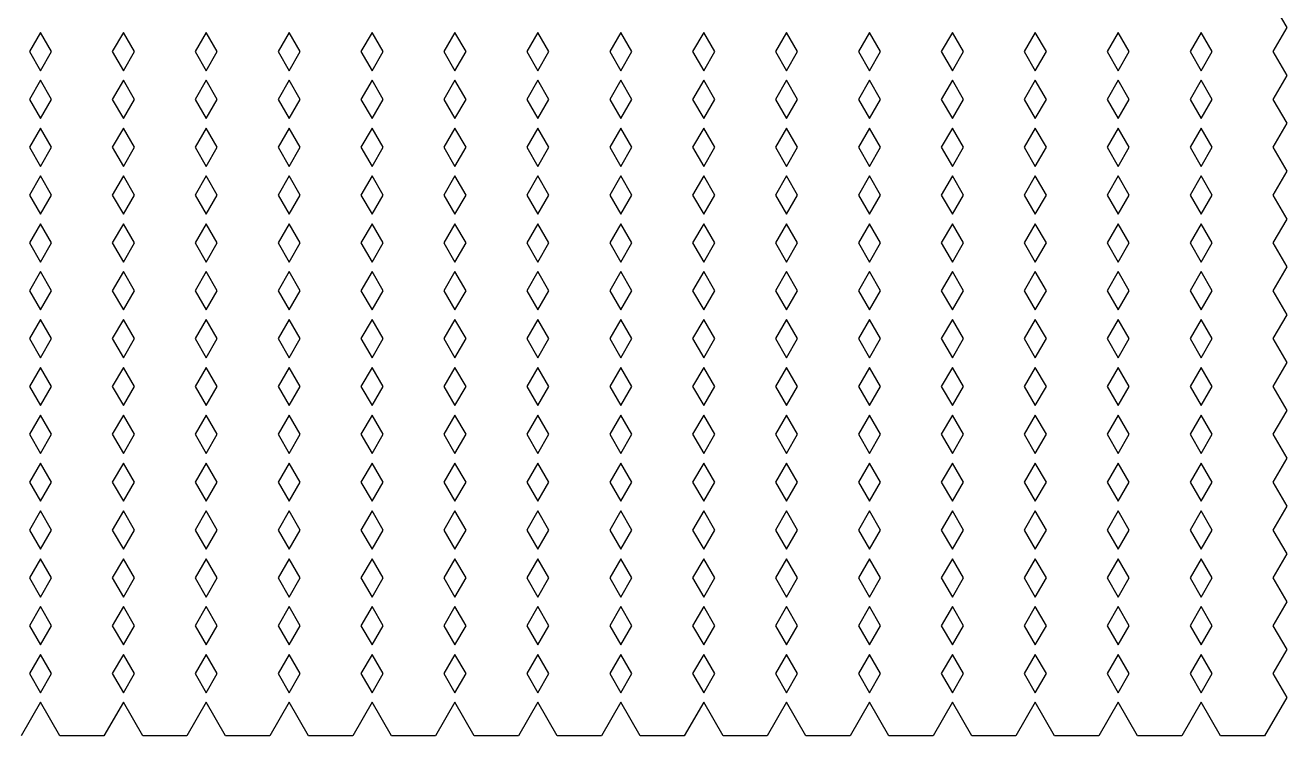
# Model space of a CAD drawing. Header units: metres. Extents: x -3000 to 3000, y -3000 to 3000.
# Drawn here: x -551 to 20, y -17 to 304 of the extents above; entities that cross this region are included whole.
import ezdxf

# ---------------------------------------------------------------- set-up
doc = ezdxf.new("R2010")
doc.units = ezdxf.units.M

msp = doc.modelspace()

# ---------------------------------------------------------------- linework, layer by layer
for p, q in [((13.75, 313.934), (20, 303.109)), ((20, 303.109), (13.75, 292.284)), ((-543.75, 300.944), (-548.75, 292.284)), ((-538.75, 292.284), (-543.75, 300.944)), ((-506.25, 300.944), (-511.25, 292.284)), ((-501.25, 292.284), (-506.25, 300.944)), ((-468.75, 300.944), (-473.75, 292.284)), ((-463.75, 292.284), (-468.75, 300.944)), ((-431.25, 300.944), (-436.25, 292.284)), ((-426.25, 292.284), (-431.25, 300.944)), ((-393.75, 300.944), (-398.75, 292.284)), ((-388.75, 292.284), (-393.75, 300.944)), ((-356.25, 300.944), (-361.25, 292.284)), ((-351.25, 292.284), (-356.25, 300.944)), ((-318.75, 300.944), (-323.75, 292.284)), ((-313.75, 292.284), (-318.75, 300.944)), ((-281.25, 300.944), (-286.25, 292.284)), ((-276.25, 292.284), (-281.25, 300.944)), ((-243.75, 300.944), (-248.75, 292.284)), ((-238.75, 292.284), (-243.75, 300.944)), ((-206.25, 300.944), (-211.25, 292.284)), ((-201.25, 292.284), (-206.25, 300.944)), ((-168.75, 300.944), (-173.75, 292.284)), ((-163.75, 292.284), (-168.75, 300.944)), ((-131.25, 300.944), (-136.25, 292.284)), ((-126.25, 292.284), (-131.25, 300.944)), ((-93.75, 300.944), (-98.75, 292.284)), ((-88.75, 292.284), (-93.75, 300.944)), ((-56.25, 300.944), (-61.25, 292.284)), ((-51.25, 292.284), (-56.25, 300.944)), ((-18.75, 300.944), (-23.75, 292.284)), ((-13.75, 292.284), (-18.75, 300.944)), ((-548.75, 292.284), (-543.75, 283.623)), ((-543.75, 283.623), (-538.75, 292.284)), ((-511.25, 292.284), (-506.25, 283.623)), ((-506.25, 283.623), (-501.25, 292.284)), ((-473.75, 292.284), (-468.75, 283.623)), ((-468.75, 283.623), (-463.75, 292.284)), ((-436.25, 292.284), (-431.25, 283.623)), ((-431.25, 283.623), (-426.25, 292.284)), ((-398.75, 292.284), (-393.75, 283.623)), ((-393.75, 283.623), (-388.75, 292.284)), ((-361.25, 292.284), (-356.25, 283.623)), ((-356.25, 283.623), (-351.25, 292.284)), ((-323.75, 292.284), (-318.75, 283.623)), ((-318.75, 283.623), (-313.75, 292.284)), ((-286.25, 292.284), (-281.25, 283.623)), ((-281.25, 283.623), (-276.25, 292.284)), ((-248.75, 292.284), (-243.75, 283.623)), ((-243.75, 283.623), (-238.75, 292.284)), ((-211.25, 292.284), (-206.25, 283.623)), ((-206.25, 283.623), (-201.25, 292.284)), ((-173.75, 292.284), (-168.75, 283.623)), ((-168.75, 283.623), (-163.75, 292.284)), ((-136.25, 292.284), (-131.25, 283.623)), ((-131.25, 283.623), (-126.25, 292.284)), ((-98.75, 292.284), (-93.75, 283.623)), ((-93.75, 283.623), (-88.75, 292.284)), ((-61.25, 292.284), (-56.25, 283.623)), ((-56.25, 283.623), (-51.25, 292.284)), ((-23.75, 292.284), (-18.75, 283.623)), ((-18.75, 283.623), (-13.75, 292.284)), ((13.75, 292.284), (20, 281.458)), ((20, 281.458), (13.75, 270.633)), ((-543.75, 279.293), (-548.75, 270.633)), ((-538.75, 270.633), (-543.75, 279.293)), ((-506.25, 279.293), (-511.25, 270.633)), ((-501.25, 270.633), (-506.25, 279.293)), ((-468.75, 279.293), (-473.75, 270.633)), ((-463.75, 270.633), (-468.75, 279.293)), ((-431.25, 279.293), (-436.25, 270.633)), ((-426.25, 270.633), (-431.25, 279.293)), ((-393.75, 279.293), (-398.75, 270.633)), ((-388.75, 270.633), (-393.75, 279.293)), ((-356.25, 279.293), (-361.25, 270.633)), ((-351.25, 270.633), (-356.25, 279.293)), ((-318.75, 279.293), (-323.75, 270.633)), ((-313.75, 270.633), (-318.75, 279.293)), ((-281.25, 279.293), (-286.25, 270.633)), ((-276.25, 270.633), (-281.25, 279.293)), ((-243.75, 279.293), (-248.75, 270.633)), ((-238.75, 270.633), (-243.75, 279.293)), ((-206.25, 279.293), (-211.25, 270.633)), ((-201.25, 270.633), (-206.25, 279.293)), ((-168.75, 279.293), (-173.75, 270.633)), ((-163.75, 270.633), (-168.75, 279.293)), ((-131.25, 279.293), (-136.25, 270.633)), ((-126.25, 270.633), (-131.25, 279.293)), ((-93.75, 279.293), (-98.75, 270.633)), ((-88.75, 270.633), (-93.75, 279.293)), ((-56.25, 279.293), (-61.25, 270.633)), ((-51.25, 270.633), (-56.25, 279.293)), ((-18.75, 279.293), (-23.75, 270.633)), ((-13.75, 270.633), (-18.75, 279.293)), ((-548.75, 270.633), (-543.75, 261.973)), ((-543.75, 261.973), (-538.75, 270.633)), ((-511.25, 270.633), (-506.25, 261.973)), ((-506.25, 261.973), (-501.25, 270.633)), ((-473.75, 270.633), (-468.75, 261.973)), ((-468.75, 261.973), (-463.75, 270.633)), ((-436.25, 270.633), (-431.25, 261.973)), ((-431.25, 261.973), (-426.25, 270.633)), ((-398.75, 270.633), (-393.75, 261.973)), ((-393.75, 261.973), (-388.75, 270.633)), ((-361.25, 270.633), (-356.25, 261.973)), ((-356.25, 261.973), (-351.25, 270.633)), ((-323.75, 270.633), (-318.75, 261.973)), ((-318.75, 261.973), (-313.75, 270.633)), ((-286.25, 270.633), (-281.25, 261.973)), ((-281.25, 261.973), (-276.25, 270.633)), ((-248.75, 270.633), (-243.75, 261.973)), ((-243.75, 261.973), (-238.75, 270.633)), ((-211.25, 270.633), (-206.25, 261.973)), ((-206.25, 261.973), (-201.25, 270.633)), ((-173.75, 270.633), (-168.75, 261.973)), ((-168.75, 261.973), (-163.75, 270.633)), ((-136.25, 270.633), (-131.25, 261.973)), ((-131.25, 261.973), (-126.25, 270.633)), ((-98.75, 270.633), (-93.75, 261.973)), ((-93.75, 261.973), (-88.75, 270.633)), ((-61.25, 270.633), (-56.25, 261.973)), ((-56.25, 261.973), (-51.25, 270.633)), ((-23.75, 270.633), (-18.75, 261.973)), ((-18.75, 261.973), (-13.75, 270.633)), ((13.75, 270.633), (20, 259.808)), ((-543.75, 257.643), (-548.75, 248.982)), ((-538.75, 248.982), (-543.75, 257.643)), ((-506.25, 257.643), (-511.25, 248.982)), ((-501.25, 248.982), (-506.25, 257.643)), ((-468.75, 257.643), (-473.75, 248.982)), ((-463.75, 248.982), (-468.75, 257.643)), ((-431.25, 257.643), (-436.25, 248.982)), ((-426.25, 248.982), (-431.25, 257.643)), ((-393.75, 257.643), (-398.75, 248.982)), ((-388.75, 248.982), (-393.75, 257.643)), ((-356.25, 257.643), (-361.25, 248.982)), ((-351.25, 248.982), (-356.25, 257.643)), ((-318.75, 257.643), (-323.75, 248.982)), ((-313.75, 248.982), (-318.75, 257.643)), ((-281.25, 257.643), (-286.25, 248.982)), ((-276.25, 248.982), (-281.25, 257.643)), ((-243.75, 257.643), (-248.75, 248.982)), ((-238.75, 248.982), (-243.75, 257.643)), ((-206.25, 257.643), (-211.25, 248.982)), ((-201.25, 248.982), (-206.25, 257.643)), ((-168.75, 257.643), (-173.75, 248.982)), ((-163.75, 248.982), (-168.75, 257.643)), ((-131.25, 257.643), (-136.25, 248.982)), ((-126.25, 248.982), (-131.25, 257.643)), ((-93.75, 257.643), (-98.75, 248.982)), ((-88.75, 248.982), (-93.75, 257.643)), ((-56.25, 257.643), (-61.25, 248.982)), ((-51.25, 248.982), (-56.25, 257.643)), ((-18.75, 257.643), (-23.75, 248.982)), ((-13.75, 248.982), (-18.75, 257.643)), ((20, 259.808), (13.75, 248.982)), ((-548.75, 248.982), (-543.75, 240.322)), ((-543.75, 240.322), (-538.75, 248.982)), ((-511.25, 248.982), (-506.25, 240.322)), ((-506.25, 240.322), (-501.25, 248.982)), ((-473.75, 248.982), (-468.75, 240.322)), ((-468.75, 240.322), (-463.75, 248.982)), ((-436.25, 248.982), (-431.25, 240.322)), ((-431.25, 240.322), (-426.25, 248.982)), ((-398.75, 248.982), (-393.75, 240.322)), ((-393.75, 240.322), (-388.75, 248.982)), ((-361.25, 248.982), (-356.25, 240.322)), ((-356.25, 240.322), (-351.25, 248.982)), ((-323.75, 248.982), (-318.75, 240.322)), ((-318.75, 240.322), (-313.75, 248.982)), ((-286.25, 248.982), (-281.25, 240.322)), ((-281.25, 240.322), (-276.25, 248.982)), ((-248.75, 248.982), (-243.75, 240.322)), ((-243.75, 240.322), (-238.75, 248.982)), ((-211.25, 248.982), (-206.25, 240.322)), ((-206.25, 240.322), (-201.25, 248.982)), ((-173.75, 248.982), (-168.75, 240.322)), ((-168.75, 240.322), (-163.75, 248.982)), ((-136.25, 248.982), (-131.25, 240.322)), ((-131.25, 240.322), (-126.25, 248.982)), ((-98.75, 248.982), (-93.75, 240.322)), ((-93.75, 240.322), (-88.75, 248.982)), ((-61.25, 248.982), (-56.25, 240.322)), ((-56.25, 240.322), (-51.25, 248.982)), ((-23.75, 248.982), (-18.75, 240.322)), ((-18.75, 240.322), (-13.75, 248.982)), ((13.75, 248.982), (20, 238.157)), ((-543.75, 235.992), (-548.75, 227.332)), ((-538.75, 227.332), (-543.75, 235.992)), ((-506.25, 235.992), (-511.25, 227.332)), ((-501.25, 227.332), (-506.25, 235.992)), ((-468.75, 235.992), (-473.75, 227.332)), ((-463.75, 227.332), (-468.75, 235.992)), ((-431.25, 235.992), (-436.25, 227.332)), ((-426.25, 227.332), (-431.25, 235.992)), ((-393.75, 235.992), (-398.75, 227.332)), ((-388.75, 227.332), (-393.75, 235.992)), ((-356.25, 235.992), (-361.25, 227.332)), ((-351.25, 227.332), (-356.25, 235.992)), ((-318.75, 235.992), (-323.75, 227.332)), ((-313.75, 227.332), (-318.75, 235.992)), ((-281.25, 235.992), (-286.25, 227.332)), ((-276.25, 227.332), (-281.25, 235.992)), ((-243.75, 235.992), (-248.75, 227.332)), ((-238.75, 227.332), (-243.75, 235.992)), ((-206.25, 235.992), (-211.25, 227.332)), ((-201.25, 227.332), (-206.25, 235.992)), ((-168.75, 235.992), (-173.75, 227.332)), ((-163.75, 227.332), (-168.75, 235.992)), ((-131.25, 235.992), (-136.25, 227.332)), ((-126.25, 227.332), (-131.25, 235.992)), ((-93.75, 235.992), (-98.75, 227.332)), ((-88.75, 227.332), (-93.75, 235.992)), ((-56.25, 235.992), (-61.25, 227.332)), ((-51.25, 227.332), (-56.25, 235.992)), ((-18.75, 235.992), (-23.75, 227.332)), ((-13.75, 227.332), (-18.75, 235.992)), ((20, 238.157), (13.75, 227.332)), ((-548.75, 227.332), (-543.75, 218.671)), ((-543.75, 218.671), (-538.75, 227.332)), ((-511.25, 227.332), (-506.25, 218.671)), ((-506.25, 218.671), (-501.25, 227.332)), ((-473.75, 227.332), (-468.75, 218.671)), ((-468.75, 218.671), (-463.75, 227.332)), ((-436.25, 227.332), (-431.25, 218.671)), ((-431.25, 218.671), (-426.25, 227.332)), ((-398.75, 227.332), (-393.75, 218.671)), ((-393.75, 218.671), (-388.75, 227.332)), ((-361.25, 227.332), (-356.25, 218.671)), ((-356.25, 218.671), (-351.25, 227.332)), ((-323.75, 227.332), (-318.75, 218.671)), ((-318.75, 218.671), (-313.75, 227.332)), ((-286.25, 227.332), (-281.25, 218.671)), ((-281.25, 218.671), (-276.25, 227.332)), ((-248.75, 227.332), (-243.75, 218.671)), ((-243.75, 218.671), (-238.75, 227.332)), ((-211.25, 227.332), (-206.25, 218.671)), ((-206.25, 218.671), (-201.25, 227.332)), ((-173.75, 227.332), (-168.75, 218.671)), ((-168.75, 218.671), (-163.75, 227.332)), ((-136.25, 227.332), (-131.25, 218.671)), ((-131.25, 218.671), (-126.25, 227.332)), ((-98.75, 227.332), (-93.75, 218.671)), ((-93.75, 218.671), (-88.75, 227.332)), ((-61.25, 227.332), (-56.25, 218.671)), ((-56.25, 218.671), (-51.25, 227.332)), ((-23.75, 227.332), (-18.75, 218.671)), ((-18.75, 218.671), (-13.75, 227.332)), ((13.75, 227.332), (20, 216.506)), ((-543.75, 214.341), (-548.75, 205.681)), ((-538.75, 205.681), (-543.75, 214.341)), ((-506.25, 214.341), (-511.25, 205.681)), ((-501.25, 205.681), (-506.25, 214.341)), ((-468.75, 214.341), (-473.75, 205.681)), ((-463.75, 205.681), (-468.75, 214.341)), ((-431.25, 214.341), (-436.25, 205.681)), ((-426.25, 205.681), (-431.25, 214.341)), ((-393.75, 214.341), (-398.75, 205.681)), ((-388.75, 205.681), (-393.75, 214.341)), ((-356.25, 214.341), (-361.25, 205.681)), ((-351.25, 205.681), (-356.25, 214.341)), ((-318.75, 214.341), (-323.75, 205.681)), ((-313.75, 205.681), (-318.75, 214.341)), ((-281.25, 214.341), (-286.25, 205.681)), ((-276.25, 205.681), (-281.25, 214.341)), ((-243.75, 214.341), (-248.75, 205.681)), ((-238.75, 205.681), (-243.75, 214.341)), ((-206.25, 214.341), (-211.25, 205.681)), ((-201.25, 205.681), (-206.25, 214.341)), ((-168.75, 214.341), (-173.75, 205.681)), ((-163.75, 205.681), (-168.75, 214.341)), ((-131.25, 214.341), (-136.25, 205.681)), ((-126.25, 205.681), (-131.25, 214.341)), ((-93.75, 214.341), (-98.75, 205.681)), ((-88.75, 205.681), (-93.75, 214.341)), ((-56.25, 214.341), (-61.25, 205.681)), ((-51.25, 205.681), (-56.25, 214.341)), ((-18.75, 214.341), (-23.75, 205.681)), ((-13.75, 205.681), (-18.75, 214.341)), ((20, 216.506), (13.75, 205.681)), ((-548.75, 205.681), (-543.75, 197.021)), ((-543.75, 197.021), (-538.75, 205.681)), ((-511.25, 205.681), (-506.25, 197.021)), ((-506.25, 197.021), (-501.25, 205.681)), ((-473.75, 205.681), (-468.75, 197.021)), ((-468.75, 197.021), (-463.75, 205.681)), ((-436.25, 205.681), (-431.25, 197.021)), ((-431.25, 197.021), (-426.25, 205.681)), ((-398.75, 205.681), (-393.75, 197.021)), ((-393.75, 197.021), (-388.75, 205.681)), ((-361.25, 205.681), (-356.25, 197.021)), ((-356.25, 197.021), (-351.25, 205.681)), ((-323.75, 205.681), (-318.75, 197.021)), ((-318.75, 197.021), (-313.75, 205.681)), ((-286.25, 205.681), (-281.25, 197.021)), ((-281.25, 197.021), (-276.25, 205.681)), ((-248.75, 205.681), (-243.75, 197.021)), ((-243.75, 197.021), (-238.75, 205.681)), ((-211.25, 205.681), (-206.25, 197.021)), ((-206.25, 197.021), (-201.25, 205.681)), ((-173.75, 205.681), (-168.75, 197.021)), ((-168.75, 197.021), (-163.75, 205.681)), ((-136.25, 205.681), (-131.25, 197.021)), ((-131.25, 197.021), (-126.25, 205.681)), ((-98.75, 205.681), (-93.75, 197.021)), ((-93.75, 197.021), (-88.75, 205.681)), ((-61.25, 205.681), (-56.25, 197.021)), ((-56.25, 197.021), (-51.25, 205.681)), ((-23.75, 205.681), (-18.75, 197.021)), ((-18.75, 197.021), (-13.75, 205.681)), ((13.75, 205.681), (20, 194.856)), ((20, 194.856), (13.75, 184.03)), ((-543.75, 192.691), (-548.75, 184.03)), ((-538.75, 184.03), (-543.75, 192.691)), ((-506.25, 192.691), (-511.25, 184.03)), ((-501.25, 184.03), (-506.25, 192.691)), ((-468.75, 192.691), (-473.75, 184.03)), ((-463.75, 184.03), (-468.75, 192.691)), ((-431.25, 192.691), (-436.25, 184.03)), ((-426.25, 184.03), (-431.25, 192.691)), ((-393.75, 192.691), (-398.75, 184.03)), ((-388.75, 184.03), (-393.75, 192.691)), ((-356.25, 192.691), (-361.25, 184.03)), ((-351.25, 184.03), (-356.25, 192.691)), ((-318.75, 192.691), (-323.75, 184.03)), ((-313.75, 184.03), (-318.75, 192.691)), ((-281.25, 192.691), (-286.25, 184.03)), ((-276.25, 184.03), (-281.25, 192.691)), ((-243.75, 192.691), (-248.75, 184.03)), ((-238.75, 184.03), (-243.75, 192.691)), ((-206.25, 192.691), (-211.25, 184.03)), ((-201.25, 184.03), (-206.25, 192.691)), ((-168.75, 192.691), (-173.75, 184.03)), ((-163.75, 184.03), (-168.75, 192.691)), ((-131.25, 192.691), (-136.25, 184.03)), ((-126.25, 184.03), (-131.25, 192.691)), ((-93.75, 192.691), (-98.75, 184.03)), ((-88.75, 184.03), (-93.75, 192.691)), ((-56.25, 192.691), (-61.25, 184.03)), ((-51.25, 184.03), (-56.25, 192.691)), ((-18.75, 192.691), (-23.75, 184.03)), ((-13.75, 184.03), (-18.75, 192.691)), ((-548.75, 184.03), (-543.75, 175.37)), ((-543.75, 175.37), (-538.75, 184.03)), ((-511.25, 184.03), (-506.25, 175.37)), ((-506.25, 175.37), (-501.25, 184.03)), ((-473.75, 184.03), (-468.75, 175.37)), ((-468.75, 175.37), (-463.75, 184.03)), ((-436.25, 184.03), (-431.25, 175.37)), ((-431.25, 175.37), (-426.25, 184.03)), ((-398.75, 184.03), (-393.75, 175.37)), ((-393.75, 175.37), (-388.75, 184.03)), ((-361.25, 184.03), (-356.25, 175.37)), ((-356.25, 175.37), (-351.25, 184.03)), ((-323.75, 184.03), (-318.75, 175.37)), ((-318.75, 175.37), (-313.75, 184.03)), ((-286.25, 184.03), (-281.25, 175.37)), ((-281.25, 175.37), (-276.25, 184.03)), ((-248.75, 184.03), (-243.75, 175.37)), ((-243.75, 175.37), (-238.75, 184.03)), ((-211.25, 184.03), (-206.25, 175.37)), ((-206.25, 175.37), (-201.25, 184.03)), ((-173.75, 184.03), (-168.75, 175.37)), ((-168.75, 175.37), (-163.75, 184.03)), ((-136.25, 184.03), (-131.25, 175.37)), ((-131.25, 175.37), (-126.25, 184.03)), ((-98.75, 184.03), (-93.75, 175.37)), ((-93.75, 175.37), (-88.75, 184.03)), ((-61.25, 184.03), (-56.25, 175.37)), ((-56.25, 175.37), (-51.25, 184.03)), ((-23.75, 184.03), (-18.75, 175.37)), ((-18.75, 175.37), (-13.75, 184.03)), ((13.75, 184.03), (20, 173.205)), ((20, 173.205), (13.75, 162.38)), ((-543.75, 171.04), (-548.75, 162.38)), ((-538.75, 162.38), (-543.75, 171.04)), ((-506.25, 171.04), (-511.25, 162.38)), ((-501.25, 162.38), (-506.25, 171.04)), ((-468.75, 171.04), (-473.75, 162.38)), ((-463.75, 162.38), (-468.75, 171.04)), ((-431.25, 171.04), (-436.25, 162.38)), ((-426.25, 162.38), (-431.25, 171.04)), ((-393.75, 171.04), (-398.75, 162.38)), ((-388.75, 162.38), (-393.75, 171.04)), ((-356.25, 171.04), (-361.25, 162.38)), ((-351.25, 162.38), (-356.25, 171.04)), ((-318.75, 171.04), (-323.75, 162.38)), ((-313.75, 162.38), (-318.75, 171.04)), ((-281.25, 171.04), (-286.25, 162.38)), ((-276.25, 162.38), (-281.25, 171.04)), ((-243.75, 171.04), (-248.75, 162.38)), ((-238.75, 162.38), (-243.75, 171.04)), ((-206.25, 171.04), (-211.25, 162.38)), ((-201.25, 162.38), (-206.25, 171.04)), ((-168.75, 171.04), (-173.75, 162.38)), ((-163.75, 162.38), (-168.75, 171.04)), ((-131.25, 171.04), (-136.25, 162.38)), ((-126.25, 162.38), (-131.25, 171.04)), ((-93.75, 171.04), (-98.75, 162.38)), ((-88.75, 162.38), (-93.75, 171.04)), ((-56.25, 171.04), (-61.25, 162.38)), ((-51.25, 162.38), (-56.25, 171.04)), ((-18.75, 171.04), (-23.75, 162.38)), ((-13.75, 162.38), (-18.75, 171.04)), ((-548.75, 162.38), (-543.75, 153.719)), ((-543.75, 153.719), (-538.75, 162.38)), ((-511.25, 162.38), (-506.25, 153.719)), ((-506.25, 153.719), (-501.25, 162.38)), ((-473.75, 162.38), (-468.75, 153.719)), ((-468.75, 153.719), (-463.75, 162.38)), ((-436.25, 162.38), (-431.25, 153.719)), ((-431.25, 153.719), (-426.25, 162.38)), ((-398.75, 162.38), (-393.75, 153.719)), ((-393.75, 153.719), (-388.75, 162.38)), ((-361.25, 162.38), (-356.25, 153.719)), ((-356.25, 153.719), (-351.25, 162.38)), ((-323.75, 162.38), (-318.75, 153.719)), ((-318.75, 153.719), (-313.75, 162.38)), ((-286.25, 162.38), (-281.25, 153.719)), ((-281.25, 153.719), (-276.25, 162.38)), ((-248.75, 162.38), (-243.75, 153.719)), ((-243.75, 153.719), (-238.75, 162.38)), ((-211.25, 162.38), (-206.25, 153.719)), ((-206.25, 153.719), (-201.25, 162.38)), ((-173.75, 162.38), (-168.75, 153.719)), ((-168.75, 153.719), (-163.75, 162.38)), ((-136.25, 162.38), (-131.25, 153.719)), ((-131.25, 153.719), (-126.25, 162.38)), ((-98.75, 162.38), (-93.75, 153.719)), ((-93.75, 153.719), (-88.75, 162.38)), ((-61.25, 162.38), (-56.25, 153.719)), ((-56.25, 153.719), (-51.25, 162.38)), ((-23.75, 162.38), (-18.75, 153.719)), ((-18.75, 153.719), (-13.75, 162.38)), ((13.75, 162.38), (20, 151.554)), ((-543.75, 149.389), (-548.75, 140.729)), ((-538.75, 140.729), (-543.75, 149.389)), ((-506.25, 149.389), (-511.25, 140.729)), ((-501.25, 140.729), (-506.25, 149.389)), ((-468.75, 149.389), (-473.75, 140.729)), ((-463.75, 140.729), (-468.75, 149.389)), ((-431.25, 149.389), (-436.25, 140.729)), ((-426.25, 140.729), (-431.25, 149.389)), ((-393.75, 149.389), (-398.75, 140.729)), ((-388.75, 140.729), (-393.75, 149.389)), ((-356.25, 149.389), (-361.25, 140.729)), ((-351.25, 140.729), (-356.25, 149.389)), ((-318.75, 149.389), (-323.75, 140.729)), ((-313.75, 140.729), (-318.75, 149.389)), ((-281.25, 149.389), (-286.25, 140.729)), ((-276.25, 140.729), (-281.25, 149.389)), ((-243.75, 149.389), (-248.75, 140.729)), ((-238.75, 140.729), (-243.75, 149.389)), ((-206.25, 149.389), (-211.25, 140.729)), ((-201.25, 140.729), (-206.25, 149.389)), ((-168.75, 149.389), (-173.75, 140.729)), ((-163.75, 140.729), (-168.75, 149.389)), ((-131.25, 149.389), (-136.25, 140.729)), ((-126.25, 140.729), (-131.25, 149.389)), ((-93.75, 149.389), (-98.75, 140.729)), ((-88.75, 140.729), (-93.75, 149.389)), ((-56.25, 149.389), (-61.25, 140.729)), ((-51.25, 140.729), (-56.25, 149.389)), ((-18.75, 149.389), (-23.75, 140.729)), ((-13.75, 140.729), (-18.75, 149.389)), ((20, 151.554), (13.75, 140.729)), ((-548.75, 140.729), (-543.75, 132.069)), ((-543.75, 132.069), (-538.75, 140.729)), ((-511.25, 140.729), (-506.25, 132.069)), ((-506.25, 132.069), (-501.25, 140.729)), ((-473.75, 140.729), (-468.75, 132.069)), ((-468.75, 132.069), (-463.75, 140.729)), ((-436.25, 140.729), (-431.25, 132.069)), ((-431.25, 132.069), (-426.25, 140.729)), ((-398.75, 140.729), (-393.75, 132.069)), ((-393.75, 132.069), (-388.75, 140.729)), ((-361.25, 140.729), (-356.25, 132.069)), ((-356.25, 132.069), (-351.25, 140.729)), ((-323.75, 140.729), (-318.75, 132.069)), ((-318.75, 132.069), (-313.75, 140.729)), ((-286.25, 140.729), (-281.25, 132.069)), ((-281.25, 132.069), (-276.25, 140.729)), ((-248.75, 140.729), (-243.75, 132.069)), ((-243.75, 132.069), (-238.75, 140.729)), ((-211.25, 140.729), (-206.25, 132.069)), ((-206.25, 132.069), (-201.25, 140.729)), ((-173.75, 140.729), (-168.75, 132.069)), ((-168.75, 132.069), (-163.75, 140.729)), ((-136.25, 140.729), (-131.25, 132.069)), ((-131.25, 132.069), (-126.25, 140.729)), ((-98.75, 140.729), (-93.75, 132.069)), ((-93.75, 132.069), (-88.75, 140.729)), ((-61.25, 140.729), (-56.25, 132.069)), ((-56.25, 132.069), (-51.25, 140.729)), ((-23.75, 140.729), (-18.75, 132.069)), ((-18.75, 132.069), (-13.75, 140.729)), ((13.75, 140.729), (20, 129.904)), ((-543.75, 127.739), (-548.75, 119.078)), ((-538.75, 119.078), (-543.75, 127.739)), ((-506.25, 127.739), (-511.25, 119.078)), ((-501.25, 119.078), (-506.25, 127.739)), ((-468.75, 127.739), (-473.75, 119.078)), ((-463.75, 119.078), (-468.75, 127.739)), ((-431.25, 127.739), (-436.25, 119.078)), ((-426.25, 119.078), (-431.25, 127.739)), ((-393.75, 127.739), (-398.75, 119.078)), ((-388.75, 119.078), (-393.75, 127.739)), ((-356.25, 127.739), (-361.25, 119.078)), ((-351.25, 119.078), (-356.25, 127.739)), ((-318.75, 127.739), (-323.75, 119.078)), ((-313.75, 119.078), (-318.75, 127.739)), ((-281.25, 127.739), (-286.25, 119.078)), ((-276.25, 119.078), (-281.25, 127.739)), ((-243.75, 127.739), (-248.75, 119.078)), ((-238.75, 119.078), (-243.75, 127.739)), ((-206.25, 127.739), (-211.25, 119.078)), ((-201.25, 119.078), (-206.25, 127.739)), ((-168.75, 127.739), (-173.75, 119.078)), ((-163.75, 119.078), (-168.75, 127.739)), ((-131.25, 127.739), (-136.25, 119.078)), ((-126.25, 119.078), (-131.25, 127.739)), ((-93.75, 127.739), (-98.75, 119.078)), ((-88.75, 119.078), (-93.75, 127.739)), ((-56.25, 127.739), (-61.25, 119.078)), ((-51.25, 119.078), (-56.25, 127.739)), ((-18.75, 127.739), (-23.75, 119.078)), ((-13.75, 119.078), (-18.75, 127.739)), ((20, 129.904), (13.75, 119.078)), ((-548.75, 119.078), (-543.75, 110.418)), ((-543.75, 110.418), (-538.75, 119.078)), ((-511.25, 119.078), (-506.25, 110.418)), ((-506.25, 110.418), (-501.25, 119.078)), ((-473.75, 119.078), (-468.75, 110.418)), ((-468.75, 110.418), (-463.75, 119.078)), ((-436.25, 119.078), (-431.25, 110.418)), ((-431.25, 110.418), (-426.25, 119.078)), ((-398.75, 119.078), (-393.75, 110.418)), ((-393.75, 110.418), (-388.75, 119.078)), ((-361.25, 119.078), (-356.25, 110.418)), ((-356.25, 110.418), (-351.25, 119.078)), ((-323.75, 119.078), (-318.75, 110.418)), ((-318.75, 110.418), (-313.75, 119.078)), ((-286.25, 119.078), (-281.25, 110.418)), ((-281.25, 110.418), (-276.25, 119.078)), ((-248.75, 119.078), (-243.75, 110.418)), ((-243.75, 110.418), (-238.75, 119.078)), ((-211.25, 119.078), (-206.25, 110.418)), ((-206.25, 110.418), (-201.25, 119.078)), ((-173.75, 119.078), (-168.75, 110.418)), ((-168.75, 110.418), (-163.75, 119.078)), ((-136.25, 119.078), (-131.25, 110.418)), ((-131.25, 110.418), (-126.25, 119.078)), ((-98.75, 119.078), (-93.75, 110.418)), ((-93.75, 110.418), (-88.75, 119.078)), ((-61.25, 119.078), (-56.25, 110.418)), ((-56.25, 110.418), (-51.25, 119.078)), ((-23.75, 119.078), (-18.75, 110.418)), ((-18.75, 110.418), (-13.75, 119.078)), ((13.75, 119.078), (20, 108.253)), ((-543.75, 106.088), (-548.75, 97.4279)), ((-538.75, 97.4279), (-543.75, 106.088)), ((-506.25, 106.088), (-511.25, 97.4279)), ((-501.25, 97.4279), (-506.25, 106.088)), ((-468.75, 106.088), (-473.75, 97.4279)), ((-463.75, 97.4279), (-468.75, 106.088)), ((-431.25, 106.088), (-436.25, 97.4279)), ((-426.25, 97.4279), (-431.25, 106.088)), ((-393.75, 106.088), (-398.75, 97.4279)), ((-388.75, 97.4279), (-393.75, 106.088)), ((-356.25, 106.088), (-361.25, 97.4279)), ((-351.25, 97.4279), (-356.25, 106.088)), ((-318.75, 106.088), (-323.75, 97.4279)), ((-313.75, 97.4279), (-318.75, 106.088)), ((-281.25, 106.088), (-286.25, 97.4279)), ((-276.25, 97.4279), (-281.25, 106.088)), ((-243.75, 106.088), (-248.75, 97.4279)), ((-238.75, 97.4279), (-243.75, 106.088)), ((-206.25, 106.088), (-211.25, 97.4279)), ((-201.25, 97.4279), (-206.25, 106.088)), ((-168.75, 106.088), (-173.75, 97.4279)), ((-163.75, 97.4279), (-168.75, 106.088)), ((-131.25, 106.088), (-136.25, 97.4279)), ((-126.25, 97.4279), (-131.25, 106.088)), ((-93.75, 106.088), (-98.75, 97.4279)), ((-88.75, 97.4279), (-93.75, 106.088)), ((-56.25, 106.088), (-61.25, 97.4279)), ((-51.25, 97.4279), (-56.25, 106.088)), ((-18.75, 106.088), (-23.75, 97.4279)), ((-13.75, 97.4278), (-18.75, 106.088)), ((20, 108.253), (13.75, 97.4279)), ((-548.75, 97.4279), (-543.75, 88.7676)), ((-543.75, 88.7676), (-538.75, 97.4279)), ((-511.25, 97.4279), (-506.25, 88.7676)), ((-506.25, 88.7676), (-501.25, 97.4279)), ((-473.75, 97.4279), (-468.75, 88.7676)), ((-468.75, 88.7676), (-463.75, 97.4279)), ((-436.25, 97.4279), (-431.25, 88.7676)), ((-431.25, 88.7676), (-426.25, 97.4279)), ((-398.75, 97.4279), (-393.75, 88.7676)), ((-393.75, 88.7676), (-388.75, 97.4279)), ((-361.25, 97.4279), (-356.25, 88.7676)), ((-356.25, 88.7676), (-351.25, 97.4279)), ((-323.75, 97.4279), (-318.75, 88.7676)), ((-318.75, 88.7676), (-313.75, 97.4279)), ((-286.25, 97.4279), (-281.25, 88.7676)), ((-281.25, 88.7676), (-276.25, 97.4279)), ((-248.75, 97.4279), (-243.75, 88.7676)), ((-243.75, 88.7676), (-238.75, 97.4279)), ((-211.25, 97.4279), (-206.25, 88.7676)), ((-206.25, 88.7676), (-201.25, 97.4279)), ((-173.75, 97.4279), (-168.75, 88.7676)), ((-168.75, 88.7676), (-163.75, 97.4279)), ((-136.25, 97.4279), (-131.25, 88.7676)), ((-131.25, 88.7676), (-126.25, 97.4279)), ((-98.75, 97.4279), (-93.75, 88.7676)), ((-93.75, 88.7676), (-88.75, 97.4279)), ((-61.25, 97.4279), (-56.25, 88.7676)), ((-56.25, 88.7676), (-51.25, 97.4279)), ((-23.75, 97.4279), (-18.75, 88.7676)), ((-18.75, 88.7676), (-13.75, 97.4278)), ((13.75, 97.4279), (20, 86.6025)), ((20, 86.6025), (13.75, 75.7772)), ((-543.75, 84.4375), (-548.75, 75.7772)), ((-538.75, 75.7772), (-543.75, 84.4375)), ((-506.25, 84.4375), (-511.25, 75.7772)), ((-501.25, 75.7772), (-506.25, 84.4375)), ((-468.75, 84.4375), (-473.75, 75.7772)), ((-463.75, 75.7772), (-468.75, 84.4375)), ((-431.25, 84.4375), (-436.25, 75.7772)), ((-426.25, 75.7772), (-431.25, 84.4375)), ((-393.75, 84.4375), (-398.75, 75.7772)), ((-388.75, 75.7772), (-393.75, 84.4375)), ((-356.25, 84.4375), (-361.25, 75.7772)), ((-351.25, 75.7772), (-356.25, 84.4375)), ((-318.75, 84.4375), (-323.75, 75.7772)), ((-313.75, 75.7772), (-318.75, 84.4375)), ((-281.25, 84.4375), (-286.25, 75.7772)), ((-276.25, 75.7772), (-281.25, 84.4375)), ((-243.75, 84.4375), (-248.75, 75.7772)), ((-238.75, 75.7772), (-243.75, 84.4375)), ((-206.25, 84.4375), (-211.25, 75.7772)), ((-201.25, 75.7772), (-206.25, 84.4375)), ((-168.75, 84.4375), (-173.75, 75.7772)), ((-163.75, 75.7772), (-168.75, 84.4375)), ((-131.25, 84.4375), (-136.25, 75.7772)), ((-126.25, 75.7772), (-131.25, 84.4375)), ((-93.75, 84.4375), (-98.75, 75.7772)), ((-88.75, 75.7772), (-93.75, 84.4375)), ((-56.25, 84.4375), (-61.25, 75.7772)), ((-51.25, 75.7772), (-56.25, 84.4375)), ((-18.75, 84.4375), (-23.75, 75.7772)), ((-13.75, 75.7772), (-18.75, 84.4375)), ((-548.75, 75.7772), (-543.75, 67.117)), ((-543.75, 67.117), (-538.75, 75.7772)), ((-511.25, 75.7772), (-506.25, 67.117)), ((-506.25, 67.117), (-501.25, 75.7772)), ((-473.75, 75.7772), (-468.75, 67.117)), ((-468.75, 67.117), (-463.75, 75.7772)), ((-436.25, 75.7772), (-431.25, 67.117)), ((-431.25, 67.117), (-426.25, 75.7772)), ((-398.75, 75.7772), (-393.75, 67.117)), ((-393.75, 67.117), (-388.75, 75.7772)), ((-361.25, 75.7772), (-356.25, 67.117)), ((-356.25, 67.117), (-351.25, 75.7772)), ((-323.75, 75.7772), (-318.75, 67.117)), ((-318.75, 67.117), (-313.75, 75.7772)), ((-286.25, 75.7772), (-281.25, 67.117)), ((-281.25, 67.117), (-276.25, 75.7772)), ((-248.75, 75.7772), (-243.75, 67.117)), ((-243.75, 67.117), (-238.75, 75.7772)), ((-211.25, 75.7772), (-206.25, 67.117)), ((-206.25, 67.117), (-201.25, 75.7772)), ((-173.75, 75.7772), (-168.75, 67.117)), ((-168.75, 67.117), (-163.75, 75.7772)), ((-136.25, 75.7772), (-131.25, 67.117)), ((-131.25, 67.117), (-126.25, 75.7772)), ((-98.75, 75.7772), (-93.75, 67.117)), ((-93.75, 67.117), (-88.75, 75.7772)), ((-61.25, 75.7772), (-56.25, 67.117)), ((-56.25, 67.117), (-51.25, 75.7772)), ((-23.75, 75.7772), (-18.75, 67.117)), ((-18.75, 67.117), (-13.75, 75.7772)), ((13.75, 75.7772), (20, 64.9519)), ((-543.75, 62.7868), (-548.75, 54.1266)), ((-538.75, 54.1266), (-543.75, 62.7868)), ((-506.25, 62.7868), (-511.25, 54.1266)), ((-501.25, 54.1266), (-506.25, 62.7868)), ((-468.75, 62.7868), (-473.75, 54.1266)), ((-463.75, 54.1266), (-468.75, 62.7868)), ((-431.25, 62.7868), (-436.25, 54.1266)), ((-426.25, 54.1266), (-431.25, 62.7868)), ((-393.75, 62.7868), (-398.75, 54.1266)), ((-388.75, 54.1266), (-393.75, 62.7868)), ((-356.25, 62.7868), (-361.25, 54.1266)), ((-351.25, 54.1266), (-356.25, 62.7868)), ((-318.75, 62.7868), (-323.75, 54.1266)), ((-313.75, 54.1266), (-318.75, 62.7868)), ((-281.25, 62.7868), (-286.25, 54.1266)), ((-276.25, 54.1266), (-281.25, 62.7868)), ((-243.75, 62.7868), (-248.75, 54.1266)), ((-238.75, 54.1266), (-243.75, 62.7868)), ((-206.25, 62.7868), (-211.25, 54.1266)), ((-201.25, 54.1266), (-206.25, 62.7868)), ((-168.75, 62.7868), (-173.75, 54.1266)), ((-163.75, 54.1266), (-168.75, 62.7868)), ((-131.25, 62.7868), (-136.25, 54.1266)), ((-126.25, 54.1266), (-131.25, 62.7868)), ((-93.75, 62.7868), (-98.75, 54.1266)), ((-88.75, 54.1266), (-93.75, 62.7868)), ((-56.25, 62.7868), (-61.25, 54.1266)), ((-51.25, 54.1266), (-56.25, 62.7868)), ((-18.75, 62.7868), (-23.75, 54.1266)), ((-13.75, 54.1266), (-18.75, 62.7868)), ((20, 64.9519), (13.75, 54.1266)), ((-548.75, 54.1266), (-543.75, 45.4663)), ((-543.75, 45.4663), (-538.75, 54.1266)), ((-511.25, 54.1266), (-506.25, 45.4663)), ((-506.25, 45.4663), (-501.25, 54.1266)), ((-473.75, 54.1266), (-468.75, 45.4663)), ((-468.75, 45.4663), (-463.75, 54.1266)), ((-436.25, 54.1266), (-431.25, 45.4663)), ((-431.25, 45.4663), (-426.25, 54.1266)), ((-398.75, 54.1266), (-393.75, 45.4663)), ((-393.75, 45.4663), (-388.75, 54.1266)), ((-361.25, 54.1266), (-356.25, 45.4663)), ((-356.25, 45.4663), (-351.25, 54.1266)), ((-323.75, 54.1266), (-318.75, 45.4663)), ((-318.75, 45.4663), (-313.75, 54.1266)), ((-286.25, 54.1266), (-281.25, 45.4663)), ((-281.25, 45.4663), (-276.25, 54.1266)), ((-248.75, 54.1266), (-243.75, 45.4663)), ((-243.75, 45.4663), (-238.75, 54.1266)), ((-211.25, 54.1266), (-206.25, 45.4663)), ((-206.25, 45.4663), (-201.25, 54.1266)), ((-173.75, 54.1266), (-168.75, 45.4663)), ((-168.75, 45.4663), (-163.75, 54.1266)), ((-136.25, 54.1266), (-131.25, 45.4663)), ((-131.25, 45.4663), (-126.25, 54.1266)), ((-98.75, 54.1266), (-93.75, 45.4663)), ((-93.75, 45.4663), (-88.75, 54.1266)), ((-61.25, 54.1266), (-56.25, 45.4663)), ((-56.25, 45.4663), (-51.25, 54.1266)), ((-23.75, 54.1266), (-18.75, 45.4663)), ((-18.75, 45.4663), (-13.75, 54.1266)), ((13.75, 54.1266), (20, 43.3013)), ((-543.75, 41.1362), (-548.75, 32.476)), ((-538.75, 32.476), (-543.75, 41.1362)), ((-506.25, 41.1362), (-511.25, 32.476)), ((-501.25, 32.476), (-506.25, 41.1362)), ((-468.75, 41.1362), (-473.75, 32.476)), ((-463.75, 32.476), (-468.75, 41.1362)), ((-431.25, 41.1362), (-436.25, 32.476)), ((-426.25, 32.476), (-431.25, 41.1362)), ((-393.75, 41.1362), (-398.75, 32.476)), ((-388.75, 32.476), (-393.75, 41.1362)), ((-356.25, 41.1362), (-361.25, 32.476)), ((-351.25, 32.476), (-356.25, 41.1362)), ((-318.75, 41.1362), (-323.75, 32.476)), ((-313.75, 32.476), (-318.75, 41.1362)), ((-281.25, 41.1362), (-286.25, 32.476)), ((-276.25, 32.476), (-281.25, 41.1362)), ((-243.75, 41.1362), (-248.75, 32.476)), ((-238.75, 32.476), (-243.75, 41.1362)), ((-206.25, 41.1362), (-211.25, 32.476)), ((-201.25, 32.476), (-206.25, 41.1362)), ((-168.75, 41.1362), (-173.75, 32.476)), ((-163.75, 32.476), (-168.75, 41.1362)), ((-131.25, 41.1362), (-136.25, 32.476)), ((-126.25, 32.476), (-131.25, 41.1362)), ((-93.75, 41.1362), (-98.75, 32.476)), ((-88.75, 32.476), (-93.75, 41.1362)), ((-56.25, 41.1362), (-61.25, 32.476)), ((-51.25, 32.476), (-56.25, 41.1362)), ((-18.75, 41.1362), (-23.75, 32.476)), ((-13.75, 32.4759), (-18.75, 41.1362)), ((20, 43.3013), (13.75, 32.476)), ((-548.75, 32.476), (-543.75, 23.8157)), ((-543.75, 23.8157), (-538.75, 32.476)), ((-511.25, 32.476), (-506.25, 23.8157)), ((-506.25, 23.8157), (-501.25, 32.476)), ((-473.75, 32.476), (-468.75, 23.8157)), ((-468.75, 23.8157), (-463.75, 32.476)), ((-436.25, 32.476), (-431.25, 23.8157)), ((-431.25, 23.8157), (-426.25, 32.476)), ((-398.75, 32.476), (-393.75, 23.8157)), ((-393.75, 23.8157), (-388.75, 32.476)), ((-361.25, 32.476), (-356.25, 23.8157)), ((-356.25, 23.8157), (-351.25, 32.476)), ((-323.75, 32.476), (-318.75, 23.8157)), ((-318.75, 23.8157), (-313.75, 32.476)), ((-286.25, 32.476), (-281.25, 23.8157)), ((-281.25, 23.8157), (-276.25, 32.476)), ((-248.75, 32.476), (-243.75, 23.8157)), ((-243.75, 23.8157), (-238.75, 32.476)), ((-211.25, 32.476), (-206.25, 23.8157)), ((-206.25, 23.8157), (-201.25, 32.476)), ((-173.75, 32.476), (-168.75, 23.8157)), ((-168.75, 23.8157), (-163.75, 32.476)), ((-136.25, 32.476), (-131.25, 23.8157)), ((-131.25, 23.8157), (-126.25, 32.476)), ((-98.75, 32.476), (-93.75, 23.8157)), ((-93.75, 23.8157), (-88.75, 32.476)), ((-61.25, 32.476), (-56.25, 23.8157)), ((-56.25, 23.8157), (-51.25, 32.476)), ((-23.75, 32.476), (-18.75, 23.8157)), ((-18.75, 23.8157), (-13.75, 32.4759)), ((13.75, 32.476), (20, 21.6506)), ((-543.75, 19.4856), (-548.75, 10.8253)), ((-538.75, 10.8253), (-543.75, 19.4856)), ((-506.25, 19.4856), (-511.25, 10.8253)), ((-501.25, 10.8253), (-506.25, 19.4856)), ((-468.75, 19.4856), (-473.75, 10.8253)), ((-463.75, 10.8253), (-468.75, 19.4856)), ((-431.25, 19.4856), (-436.25, 10.8253)), ((-426.25, 10.8253), (-431.25, 19.4856)), ((-393.75, 19.4856), (-398.75, 10.8253)), ((-388.75, 10.8253), (-393.75, 19.4856)), ((-356.25, 19.4856), (-361.25, 10.8253)), ((-351.25, 10.8253), (-356.25, 19.4856)), ((-318.75, 19.4856), (-323.75, 10.8253)), ((-313.75, 10.8253), (-318.75, 19.4856)), ((-281.25, 19.4856), (-286.25, 10.8253)), ((-276.25, 10.8253), (-281.25, 19.4856)), ((-243.75, 19.4856), (-248.75, 10.8253)), ((-238.75, 10.8253), (-243.75, 19.4856)), ((-206.25, 19.4856), (-211.25, 10.8253)), ((-201.25, 10.8253), (-206.25, 19.4856)), ((-168.75, 19.4856), (-173.75, 10.8253)), ((-163.75, 10.8253), (-168.75, 19.4856)), ((-131.25, 19.4856), (-136.25, 10.8253)), ((-126.25, 10.8253), (-131.25, 19.4856)), ((-93.75, 19.4856), (-98.75, 10.8253)), ((-88.75, 10.8253), (-93.75, 19.4856)), ((-56.25, 19.4856), (-61.25, 10.8253)), ((-51.25, 10.8253), (-56.25, 19.4856)), ((-18.75, 19.4856), (-23.75, 10.8253)), ((-13.75, 10.8253), (-18.75, 19.4856)), ((20, 21.6506), (13.75, 10.8253)), ((-548.75, 10.8253), (-543.75, 2.165)), ((-543.75, 2.165), (-538.75, 10.8253)), ((-511.25, 10.8253), (-506.25, 2.165)), ((-506.25, 2.165), (-501.25, 10.8253)), ((-473.75, 10.8253), (-468.75, 2.165)), ((-468.75, 2.165), (-463.75, 10.8253)), ((-436.25, 10.8253), (-431.25, 2.165)), ((-431.25, 2.165), (-426.25, 10.8253)), ((-398.75, 10.8253), (-393.75, 2.165)), ((-393.75, 2.165), (-388.75, 10.8253)), ((-361.25, 10.8253), (-356.25, 2.165)), ((-356.25, 2.165), (-351.25, 10.8253)), ((-323.75, 10.8253), (-318.75, 2.165)), ((-318.75, 2.165), (-313.75, 10.8253)), ((-286.25, 10.8253), (-281.25, 2.165)), ((-281.25, 2.165), (-276.25, 10.8253)), ((-248.75, 10.8253), (-243.75, 2.165)), ((-243.75, 2.165), (-238.75, 10.8253)), ((-211.25, 10.8253), (-206.25, 2.165)), ((-206.25, 2.165), (-201.25, 10.8253)), ((-173.75, 10.8253), (-168.75, 2.165)), ((-168.75, 2.165), (-163.75, 10.8253)), ((-136.25, 10.8253), (-131.25, 2.165)), ((-131.25, 2.165), (-126.25, 10.8253)), ((-98.75, 10.8253), (-93.75, 2.165)), ((-93.75, 2.165), (-88.75, 10.8253)), ((-61.25, 10.8253), (-56.25, 2.165)), ((-56.25, 2.165), (-51.25, 10.8253)), ((-23.75, 10.8253), (-18.75, 2.165)), ((-18.75, 2.165), (-13.75, 10.8253)), ((13.75, 10.8253), (20, 0)), ((20, 0), (10, -17.3205)), ((-543.75, -2.1651), (-552.5, -17.3205)), ((-535, -17.3205), (-543.75, -2.1651)), ((-506.25, -2.1651), (-515, -17.3205)), ((-497.5, -17.3205), (-506.25, -2.1651)), ((-468.75, -2.1651), (-477.5, -17.3205)), ((-460, -17.3205), (-468.75, -2.1651)), ((-431.25, -2.1651), (-440, -17.3205)), ((-422.5, -17.3205), (-431.25, -2.1651)), ((-393.75, -2.1651), (-402.5, -17.3205)), ((-385, -17.3205), (-393.75, -2.1651)), ((-356.25, -2.1651), (-365, -17.3205)), ((-347.5, -17.3205), (-356.25, -2.1651)), ((-318.75, -2.1651), (-327.5, -17.3205)), ((-310, -17.3205), (-318.75, -2.1651)), ((-281.25, -2.1651), (-290, -17.3205)), ((-272.5, -17.3205), (-281.25, -2.1651)), ((-243.75, -2.1651), (-252.5, -17.3205)), ((-235, -17.3205), (-243.75, -2.1651)), ((-206.25, -2.1651), (-215, -17.3205)), ((-197.5, -17.3205), (-206.25, -2.1651)), ((-168.75, -2.1651), (-177.5, -17.3205)), ((-160, -17.3205), (-168.75, -2.1651)), ((-131.25, -2.1651), (-140, -17.3205)), ((-122.5, -17.3205), (-131.25, -2.1651)), ((-93.75, -2.1651), (-102.5, -17.3205)), ((-85, -17.3205), (-93.75, -2.1651)), ((-56.25, -2.1651), (-65, -17.3205)), ((-47.5, -17.3205), (-56.25, -2.1651)), ((-18.75, -2.1651), (-27.5, -17.3205)), ((-10, -17.3205), (-18.75, -2.1651)), ((-515, -17.3205), (-535, -17.3205)), ((-477.5, -17.3205), (-497.5, -17.3205)), ((-440, -17.3205), (-460, -17.3205)), ((-402.5, -17.3205), (-422.5, -17.3205)), ((-365, -17.3205), (-385, -17.3205)), ((-327.5, -17.3205), (-347.5, -17.3205)), ((-290, -17.3205), (-310, -17.3205)), ((-252.5, -17.3205), (-272.5, -17.3205)), ((-215, -17.3205), (-235, -17.3205)), ((-177.5, -17.3205), (-197.5, -17.3205)), ((-140, -17.3205), (-160, -17.3205)), ((-102.5, -17.3205), (-122.5, -17.3205)), ((-65, -17.3205), (-85, -17.3205)), ((-27.5, -17.3205), (-47.5, -17.3205)), ((10, -17.3205), (-10, -17.3205))]:
    msp.add_line(p, q)

doc.saveas('drawing.dxf')
